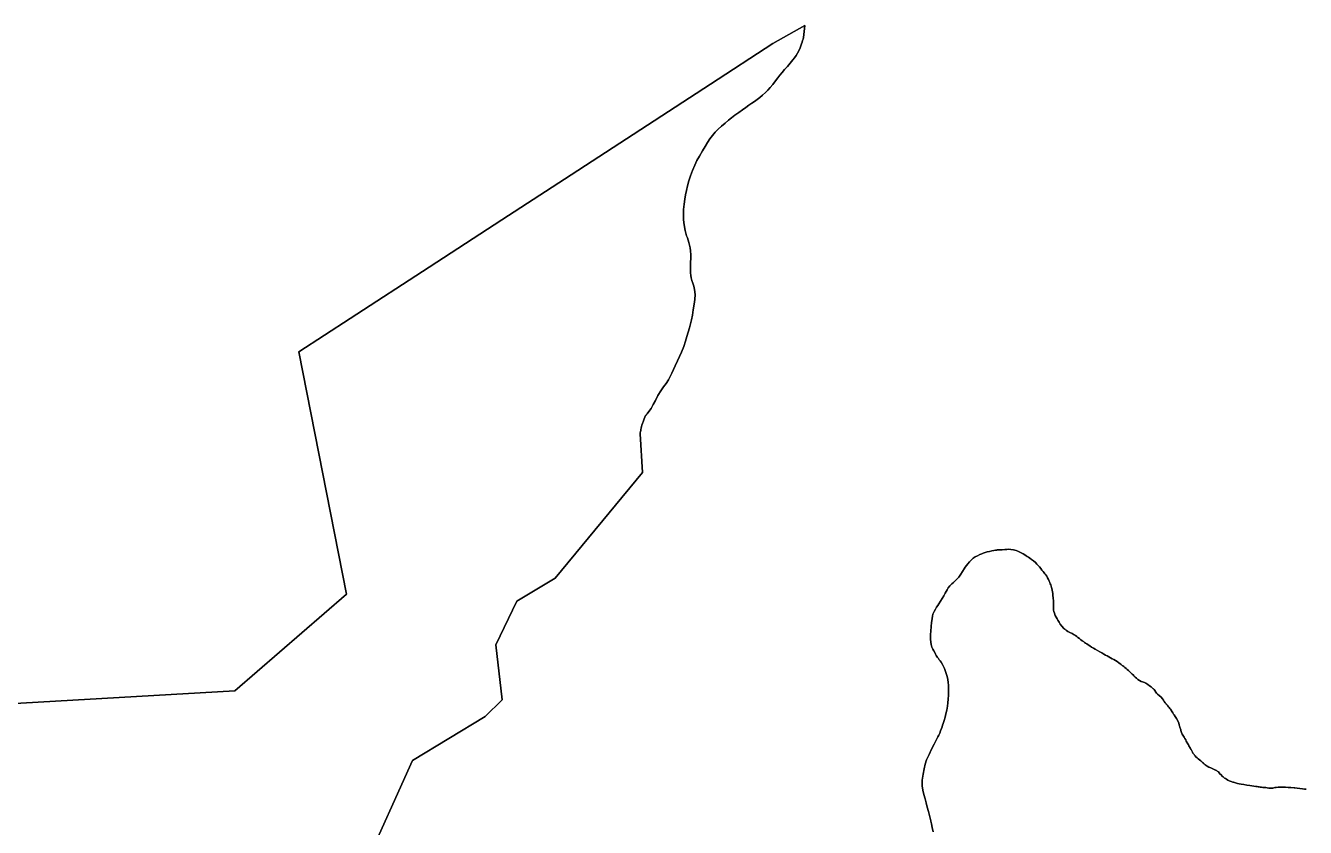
# Model space of a CAD drawing. Header units: inches. Extents: x 11258954 to 11313122, y 3645444 to 3695200.
# Drawn here: x 11272766 to 11275183, y 3678454 to 3679969 of the extents above; entities that cross this region are included whole.
import ezdxf

# ---------------------------------------------------------------- set-up
doc = ezdxf.new("R2010")
doc.units = ezdxf.units.IN
doc.header["$MEASUREMENT"] = 0
doc.layers.add('SchoolZone_Elementary', color=251, linetype='Continuous')

msp = doc.modelspace()

# ---------------------------------------------------------------- linework, layer by layer
at = {"layer": 'SchoolZone_Elementary'}
for points in [[(11273405.344, 3678377.875, 0), (11273496.875, 3678580.8125, 0), (11273634.375, 3678663.6875, 0), (11273666.0315, 3678695.1875, 0), (11273653.9375, 3678799.1875, 0), (11273693.9065, 3678881.9375, 0), (11273766.5315, 3678925, 0), (11273931.094, 3679124.9375, 0), (11273926.594, 3679197.4375, 0), (11273927.0625, 3679199.875, 0), (11273927.469, 3679201.8125, 0), (11273927.844, 3679203.8125, 0), (11273928.2815, 3679205.8125, 0), (11273928.844, 3679208.625, 0), (11273929.375, 3679211.25, 0), (11273930.094, 3679214, 0), (11273931.2815, 3679217.375, 0), (11273932.9065, 3679221.9375, 0), (11273934.1565, 3679225.8125, 0), (11273935.4375, 3679229.0625, 0), (11273937.094, 3679232, 0), (11273938.0315, 3679233.1875, 0), (11273939.094, 3679234.4375, 0), (11273940.25, 3679235.75, 0), (11273941.5, 3679237.1875, 0), (11273947.344, 3679245.25, 0), (11273951.594, 3679252.8125, 0), (11273955.5315, 3679260.75, 0), (11273960.5, 3679270, 0), (11273965.969, 3679278.75, 0), (11273971.1565, 3679286.1875, 0), (11273975.9375, 3679293, 0), (11273980.3125, 3679299.8125, 0), (11273983.5625, 3679305.8125, 0), (11273986.625, 3679312.25, 0), (11273989.6875, 3679319.125, 0), (11273992.9065, 3679326.375, 0), (11273997.219, 3679335.5, 0), (11274001.219, 3679343.625, 0), (11274005.125, 3679352.1875, 0), (11274009.094, 3679362.4375, 0), (11274012.5, 3679372.5, 0), (11274015.25, 3679381.5, 0), (11274017.594, 3679389.6875, 0), (11274019.719, 3679397.625, 0), (11274021.6875, 3679405.1875, 0), (11274023.625, 3679413.125, 0), (11274025.375, 3679421.875, 0), (11274026.9065, 3679431.8125, 0), (11274028.594, 3679442.4375, 0), (11274030.125, 3679451.5625, 0), (11274030.6565, 3679460.5, 0), (11274029.5, 3679470.4375, 0), (11274027.969, 3679476.4375, 0), (11274026.1875, 3679481.9375, 0), (11274024.5, 3679487.0625, 0), (11274023.094, 3679492, 0), (11274022.25, 3679496.6875, 0), (11274021.844, 3679501.625, 0), (11274021.6875, 3679507.0625, 0), (11274021.719, 3679513.25, 0), (11274022.0625, 3679521.6875, 0), (11274022.5625, 3679528.8125, 0), (11274022.75, 3679535.75, 0), (11274022.094, 3679543.4375, 0), (11274021.1565, 3679549, 0), (11274020, 3679554.1875, 0), (11274018.719, 3679559.0625, 0), (11274017.3125, 3679563.625, 0), (11274015.9375, 3679567.6875, 0), (11274014.5315, 3679571.875, 0), (11274013.25, 3679576.5, 0), (11274012.094, 3679581.8125, 0), (11274010.1875, 3679592.6875, 0), (11274008.875, 3679601.875, 0), (11274008.4065, 3679611, 0), (11274008.9065, 3679621.625, 0), (11274009.9375, 3679631.625, 0), (11274011.1565, 3679640.625, 0), (11274012.5315, 3679649, 0), (11274014.094, 3679657.0625, 0), (11274016.125, 3679666.125, 0), (11274018.594, 3679675.375, 0), (11274021.719, 3679685.0625, 0), (11274025.719, 3679695.25, 0), (11274030.0315, 3679705.0625, 0), (11274034.1565, 3679713.6875, 0), (11274038.7815, 3679722.1875, 0), (11274044.5, 3679731.875, 0), (11274049.594, 3679740.375, 0), (11274054.1565, 3679747.9375, 0), (11274058.594, 3679754.875, 0), (11274063.3125, 3679761.25, 0), (11274068.4065, 3679767.125, 0), (11274074.125, 3679772.8125, 0), (11274080.4375, 3679778.5625, 0), (11274087.3125, 3679784.4375, 0), (11274093.6875, 3679789.75, 0), (11274099.469, 3679794.5, 0), (11274105.594, 3679799.25, 0), (11274112.9065, 3679804.6875, 0), (11274120, 3679809.75, 0), (11274126.2815, 3679814.1875, 0), (11274132.0625, 3679818.1875, 0), (11274137.719, 3679822.0625, 0), (11274142.6565, 3679825.5, 0), (11274147.719, 3679829.125, 0), (11274152.9065, 3679833.125, 0), (11274158.125, 3679837.5, 0), (11274163.3125, 3679842.1875, 0), (11274167.9065, 3679846.5625, 0), (11274172.4375, 3679851.5, 0), (11274177.5315, 3679857.5, 0), (11274182.6875, 3679864, 0), (11274187, 3679869.75, 0), (11274190.9375, 3679874.9375, 0), (11274194.9375, 3679880.0625, 0), (11274199.719, 3679885.75, 0), (11274204.844, 3679891.5625, 0), (11274210.0625, 3679897.5625, 0), (11274215.125, 3679903.6875, 0), (11274218.4065, 3679907.875, 0), (11274221.344, 3679912, 0), (11274224.1565, 3679916.625, 0), (11274226.9375, 3679922.25, 0), (11274228.844, 3679926.5625, 0), (11274230.469, 3679930.375, 0), (11274231.7815, 3679933.9375, 0), (11274232.9375, 3679937.5, 0), (11274233.6875, 3679940.3125, 0), (11274234.4065, 3679943.25, 0), (11274235.0625, 3679946.25, 0), (11274237.563, 3679968.6145, 0), (11274177.451, 3679934.5155, 0), (11274059.9535, 3679858.151, 0), (11273940.419, 3679780.463, 0), (11273796.377, 3679686.8465, 0), (11273665.819, 3679601.9935, 0), (11273528.3755, 3679512.666, 0), (11273379.2445, 3679415.742, 0), (11273282.163, 3679352.6465, 0), (11273371.8925, 3678895.0425, 0), (11273160.9495, 3678712.103, 0), (11272603.2475, 3678680.434, 0)], [(11272603.2475, 3678680.434, 0), (11273160.9495, 3678712.103, 0), (11273371.8925, 3678895.0425, 0), (11273282.163, 3679352.6465, 0), (11273379.2445, 3679415.742, 0), (11273528.3755, 3679512.666, 0), (11273665.819, 3679601.9935, 0), (11273796.377, 3679686.8465, 0), (11273940.419, 3679780.463, 0), (11274059.9535, 3679858.151, 0), (11274177.451, 3679934.5155, 0), (11274237.563, 3679968.6145, 0), (11274235.0625, 3679946.25, 0), (11274234.4065, 3679943.25, 0), (11274233.6875, 3679940.3125, 0), (11274232.9375, 3679937.5, 0), (11274231.7815, 3679933.9375, 0), (11274230.469, 3679930.375, 0), (11274228.844, 3679926.5625, 0), (11274226.9375, 3679922.25, 0), (11274224.1565, 3679916.625, 0), (11274221.344, 3679912, 0), (11274218.4065, 3679907.875, 0), (11274215.125, 3679903.6875, 0), (11274210.0625, 3679897.5625, 0), (11274204.844, 3679891.5625, 0), (11274199.719, 3679885.75, 0), (11274194.9375, 3679880.0625, 0), (11274190.9375, 3679874.9375, 0), (11274187, 3679869.75, 0), (11274182.6875, 3679864, 0), (11274177.5315, 3679857.5, 0), (11274172.4375, 3679851.5, 0), (11274167.9065, 3679846.5625, 0), (11274163.3125, 3679842.1875, 0), (11274158.125, 3679837.5, 0), (11274152.9065, 3679833.125, 0), (11274147.719, 3679829.125, 0), (11274142.6565, 3679825.5, 0), (11274137.719, 3679822.0625, 0), (11274132.0625, 3679818.1875, 0), (11274126.2815, 3679814.1875, 0), (11274120, 3679809.75, 0), (11274112.9065, 3679804.6875, 0), (11274105.594, 3679799.25, 0), (11274099.469, 3679794.5, 0), (11274093.6875, 3679789.75, 0), (11274087.3125, 3679784.4375, 0), (11274080.4375, 3679778.5625, 0), (11274074.125, 3679772.8125, 0), (11274068.4065, 3679767.125, 0), (11274063.3125, 3679761.25, 0), (11274058.594, 3679754.875, 0), (11274054.1565, 3679747.9375, 0), (11274049.594, 3679740.375, 0), (11274044.5, 3679731.875, 0), (11274038.7815, 3679722.1875, 0), (11274034.1565, 3679713.6875, 0), (11274030.0315, 3679705.0625, 0), (11274025.719, 3679695.25, 0), (11274021.719, 3679685.0625, 0), (11274018.594, 3679675.375, 0), (11274016.125, 3679666.125, 0), (11274014.094, 3679657.0625, 0), (11274012.5315, 3679649, 0), (11274011.1565, 3679640.625, 0), (11274009.9375, 3679631.625, 0), (11274008.9065, 3679621.625, 0), (11274008.4065, 3679611, 0), (11274008.875, 3679601.875, 0), (11274010.1875, 3679592.6875, 0), (11274012.094, 3679581.8125, 0), (11274013.25, 3679576.5, 0), (11274014.5315, 3679571.875, 0), (11274015.9375, 3679567.6875, 0), (11274017.3125, 3679563.625, 0), (11274018.719, 3679559.0625, 0), (11274020, 3679554.1875, 0), (11274021.1565, 3679549, 0), (11274022.094, 3679543.4375, 0), (11274022.75, 3679535.75, 0), (11274022.5625, 3679528.8125, 0), (11274022.0625, 3679521.6875, 0), (11274021.719, 3679513.25, 0), (11274021.6875, 3679507.0625, 0), (11274021.844, 3679501.625, 0), (11274022.25, 3679496.6875, 0), (11274023.094, 3679492, 0), (11274024.5, 3679487.0625, 0), (11274026.1875, 3679481.9375, 0), (11274027.969, 3679476.4375, 0), (11274029.5, 3679470.4375, 0), (11274030.6565, 3679460.5, 0), (11274030.125, 3679451.5625, 0), (11274028.594, 3679442.4375, 0), (11274026.9065, 3679431.8125, 0), (11274025.375, 3679421.875, 0), (11274023.625, 3679413.125, 0), (11274021.6875, 3679405.1875, 0), (11274019.719, 3679397.625, 0), (11274017.594, 3679389.6875, 0), (11274015.25, 3679381.5, 0), (11274012.5, 3679372.5, 0), (11274009.094, 3679362.4375, 0), (11274005.125, 3679352.1875, 0), (11274001.219, 3679343.625, 0), (11273997.219, 3679335.5, 0), (11273992.9065, 3679326.375, 0), (11273989.6875, 3679319.125, 0), (11273986.625, 3679312.25, 0), (11273983.5625, 3679305.8125, 0), (11273980.3125, 3679299.8125, 0), (11273975.9375, 3679293, 0), (11273971.1565, 3679286.1875, 0), (11273965.969, 3679278.75, 0), (11273960.5, 3679270, 0), (11273955.5315, 3679260.75, 0), (11273951.594, 3679252.8125, 0), (11273947.344, 3679245.25, 0), (11273941.5, 3679237.1875, 0), (11273940.25, 3679235.75, 0), (11273939.094, 3679234.4375, 0), (11273938.0315, 3679233.1875, 0), (11273937.094, 3679232, 0), (11273935.4375, 3679229.0625, 0), (11273934.1565, 3679225.8125, 0), (11273932.9065, 3679221.9375, 0), (11273931.2815, 3679217.375, 0), (11273930.094, 3679214, 0), (11273929.375, 3679211.25, 0), (11273928.844, 3679208.625, 0), (11273928.2815, 3679205.8125, 0), (11273927.844, 3679203.8125, 0), (11273927.469, 3679201.8125, 0), (11273927.0625, 3679199.875, 0), (11273926.594, 3679197.4375, 0), (11273931.094, 3679124.9375, 0), (11273766.5315, 3678925, 0), (11273693.9065, 3678881.9375, 0), (11273653.9375, 3678799.1875, 0), (11273666.0315, 3678695.1875, 0), (11273634.375, 3678663.6875, 0), (11273496.875, 3678580.8125, 0), (11273405.344, 3678377.875, 0)], [(11275184.5315, 3678526.625, 0), (11275181.6565, 3678526.6875, 0), (11275177.6565, 3678527.0625, 0), (11275173.0625, 3678527.625, 0), (11275167.844, 3678528.375, 0), (11275163.2815, 3678528.9375, 0), (11275161.844, 3678529.125, 0), (11275155.75, 3678529.6875, 0), (11275150.5315, 3678530.0625, 0), (11275145.8125, 3678530.3125, 0), (11275141.25, 3678530.5, 0), (11275138.3125, 3678530.625, 0), (11275135.219, 3678530.6875, 0), (11275131.9065, 3678530.5, 0), (11275128.25, 3678530.125, 0), (11275125.9065, 3678529.6875, 0), (11275123.7815, 3678529.1875, 0), (11275121.844, 3678528.75, 0), (11275120.0315, 3678528.5, 0), (11275117.375, 3678528.5, 0), (11275114.4065, 3678528.75, 0), (11275111.375, 3678529.125, 0), (11275108.4375, 3678529.5, 0), (11275106.5625, 3678529.6875, 0), (11275104.6875, 3678529.875, 0), (11275102.6875, 3678530.0625, 0), (11275100.4375, 3678530.3125, 0), (11275098.125, 3678530.625, 0), (11275096.0315, 3678530.9375, 0), (11275094.125, 3678531.25, 0), (11275092.4375, 3678531.5, 0), (11275089.4375, 3678531.9375, 0), (11275086.0315, 3678532.4375, 0), (11275082.3125, 3678532.9375, 0), (11275078.4375, 3678533.5, 0), (11275072.6875, 3678534.375, 0), (11275067.125, 3678535.25, 0), (11275062.1875, 3678536.125, 0), (11275058.219, 3678536.9375, 0), (11275055.25, 3678537.5625, 0), (11275051.594, 3678538.4375, 0), (11275047.4065, 3678539.625, 0), (11275046.219, 3678540, 0), (11275042.844, 3678541.125, 0), (11275039.625, 3678542.4375, 0), (11275036.9375, 3678543.8125, 0), (11275034.5315, 3678545.25, 0), (11275032.219, 3678546.6875, 0), (11275030.75, 3678547.625, 0), (11275029.219, 3678548.625, 0), (11275027.719, 3678549.75, 0), (11275026.219, 3678551.125, 0), (11275024.094, 3678553.4375, 0), (11275021.9065, 3678555.875, 0), (11275019.066, 3678559.6155, 0), (11275016.844, 3678560.6875, 0), (11275015.5315, 3678561.75, 0), (11275014.4375, 3678562.375, 0), (11275013.375, 3678562.8125, 0), (11275012.219, 3678563.3125, 0), (11275008.375, 3678565.125, 0), (11275004.719, 3678566.8125, 0), (11275001.1565, 3678568.5, 0), (11274997.625, 3678570.125, 0), (11274995.9065, 3678571.375, 0), (11274994.3125, 3678572.5625, 0), (11274992.9065, 3678573.625, 0), (11274991.8125, 3678574.5, 0), (11274990.625, 3678575.5625, 0), (11274989.1565, 3678576.8125, 0), (11274987.469, 3678578.3125, 0), (11274985.625, 3678579.9375, 0), (11274983.0625, 3678582.125, 0), (11274980.8125, 3678584.0625, 0), (11274978.719, 3678585.875, 0), (11274976.625, 3678587.9375, 0), (11274975.3125, 3678589.3125, 0), (11274974.0625, 3678590.6875, 0), (11274972.9375, 3678592.0625, 0), (11274972.0315, 3678593.3125, 0), (11274971.0315, 3678594.9375, 0), (11274969.969, 3678596.8125, 0), (11274968.7815, 3678598.9375, 0), (11274967.4375, 3678601.3125, 0), (11274967.125, 3678601.8125, 0), (11274966.2815, 3678603.3125, 0), (11274965.3125, 3678605.0625, 0), (11274964.375, 3678606.625, 0), (11274963.4375, 3678608.3125, 0), (11274962.375, 3678610.1875, 0), (11274961.2815, 3678612.0625, 0), (11274960.25, 3678613.9375, 0), (11274959.4065, 3678615.5, 0), (11274958.375, 3678617.5, 0), (11274957.25, 3678619.75, 0), (11274955.875, 3678622.3125, 0), (11274954.219, 3678625.125, 0), (11274952.969, 3678627.0625, 0), (11274951.844, 3678628.75, 0), (11274950.875, 3678630.25, 0), (11274950.0315, 3678631.9375, 0), (11274949.344, 3678633.6875, 0), (11274948.719, 3678635.5625, 0), (11274948.219, 3678637.375, 0), (11274947.8125, 3678638.9375, 0), (11274947.4065, 3678640.4375, 0), (11274946.875, 3678642.0625, 0), (11274946.2815, 3678644, 0), (11274945.625, 3678646.3125, 0), (11274945.219, 3678647.8125, 0), (11274944.875, 3678649.125, 0), (11274944.5625, 3678650.25, 0), (11274944.219, 3678651.3125, 0), (11274942.4375, 3678655.5, 0), (11274940.0625, 3678659.9375, 0), (11274937.5, 3678664.0625, 0), (11274935.219, 3678667.3125, 0), (11274934.5, 3678668.3125, 0), (11274933.719, 3678669.5625, 0), (11274932.8125, 3678670.9375, 0), (11274931.8125, 3678672.5, 0), (11274930.594, 3678674.375, 0), (11274929.5, 3678675.9375, 0), (11274928.469, 3678677.4375, 0), (11274927.4065, 3678678.9375, 0), (11274926.1875, 3678680.625, 0), (11274924.875, 3678682.3125, 0), (11274923.594, 3678683.9375, 0), (11274922.4065, 3678685.3125, 0), (11274921.5, 3678686.25, 0), (11274920.5, 3678687.3125, 0), (11274919.4375, 3678688.5, 0), (11274918.4065, 3678689.75, 0), (11274916.6875, 3678692.25, 0), (11274915.4065, 3678694.5, 0), (11274913.6875, 3678697, 0), (11274910.625, 3678700.3125, 0), (11274907.219, 3678703.4375, 0), (11274904, 3678706.3125, 0), (11274902.375, 3678708, 0), (11274897.6565, 3678714.8125, 0), (11274896.1875, 3678716, 0), (11274894.969, 3678716.9375, 0), (11274894, 3678717.75, 0), (11274891.8125, 3678719.625, 0), (11274889.0315, 3678721.875, 0), (11274885.719, 3678724.375, 0), (11274881.8125, 3678726.75, 0), (11274879.469, 3678727.875, 0), (11274877.375, 3678728.625, 0), (11274875.4065, 3678729.25, 0), (11274873.4065, 3678729.9375, 0), (11274870.1565, 3678731.5625, 0), (11274866.9375, 3678733.6875, 0), (11274864.125, 3678736, 0), (11274862, 3678738.125, 0), (11274860.844, 3678739.375, 0), (11274859.4065, 3678740.8125, 0), (11274857.7815, 3678742.375, 0), (11274856, 3678744.125, 0), (11274853.469, 3678746.625, 0), (11274851.2815, 3678748.8125, 0), (11274849.125, 3678750.875, 0), (11274846.8125, 3678752.9375, 0), (11274844.719, 3678754.6875, 0), (11274842.5625, 3678756.4375, 0), (11274840.5315, 3678758, 0), (11274838.8125, 3678759.3125, 0), (11274837.2815, 3678760.4375, 0), (11274835.4375, 3678761.8125, 0), (11274833.375, 3678763.375, 0), (11274831, 3678765.125, 0), (11274827.5315, 3678767.5625, 0), (11274824.5, 3678769.5, 0), (11274821.594, 3678771.25, 0), (11274818.594, 3678772.9375, 0), (11274815.3125, 3678774.75, 0), (11274811.9375, 3678776.5625, 0), (11274808.6875, 3678778.375, 0), (11274805.8125, 3678779.9375, 0), (11274802.5625, 3678781.8125, 0), (11274798.969, 3678783.875, 0), (11274795, 3678786.1875, 0), (11274790.594, 3678788.75, 0), (11274786.5, 3678791.125, 0), (11274782.9375, 3678793.125, 0), (11274779.5315, 3678795.125, 0), (11274776, 3678797.3125, 0), (11274773.25, 3678799.0625, 0), (11274770.5, 3678800.8125, 0), (11274768, 3678802.5, 0), (11274766, 3678803.9375, 0), (11274764.125, 3678805.3125, 0), (11274761.875, 3678807, 0), (11274759.2815, 3678808.9375, 0), (11274756.4065, 3678811.125, 0), (11274753.6875, 3678813.1875, 0), (11274751.344, 3678814.9375, 0), (11274749.094, 3678816.5625, 0), (11274746.594, 3678818.125, 0), (11274742.594, 3678820.375, 0), (11274738.4065, 3678822.6875, 0), (11274734.75, 3678824.625, 0), (11274732.4065, 3678826.125, 0), (11274731.5625, 3678826.8125, 0), (11274730.2815, 3678827.75, 0), (11274728.7815, 3678829, 0), (11274727.1875, 3678830.375, 0), (11274723.25, 3678834.375, 0), (11274720.2815, 3678838.25, 0), (11274717.969, 3678842.125, 0), (11274716, 3678845.9375, 0), (11274714.344, 3678848.5625, 0), (11274712.6565, 3678851.375, 0), (11274710.969, 3678854.6875, 0), (11274709.1875, 3678858.75, 0), (11274708.125, 3678862.0625, 0), (11274707.6565, 3678864.875, 0), (11274707.5625, 3678867.5625, 0), (11274707.594, 3678870.375, 0), (11274707.625, 3678873, 0), (11274707.6565, 3678875.6875, 0), (11274707.6565, 3678878.25, 0), (11274707.594, 3678880.75, 0), (11274707.4375, 3678883.3125, 0), (11274707.1875, 3678885.875, 0), (11274706.9065, 3678888.6875, 0), (11274706.594, 3678891.9375, 0), (11274706.219, 3678896, 0), (11274705.844, 3678899.5, 0), (11274705.3125, 3678902.6875, 0), (11274704.594, 3678905.5625, 0), (11274703.9065, 3678907.6875, 0), (11274703.094, 3678910, 0), (11274702.219, 3678912.3125, 0), (11274701.375, 3678914.5625, 0), (11274700.344, 3678917.125, 0), (11274699.2815, 3678919.625, 0), (11274698.0315, 3678922.3125, 0), (11274696.375, 3678925.5625, 0), (11274694.6565, 3678928.625, 0), (11274693, 3678931.125, 0), (11274691.4375, 3678933.1875, 0), (11274690, 3678934.9375, 0), (11274688, 3678937.4375, 0), (11274685.75, 3678940.4375, 0), (11274683.344, 3678943.5625, 0), (11274681, 3678946.5625, 0), (11274678.625, 3678949.3125, 0), (11274676.1565, 3678951.8125, 0), (11274673.3125, 3678954.4375, 0), (11274669.7815, 3678957.5625, 0), (11274666.219, 3678960.5625, 0), (11274663.0315, 3678962.9375, 0), (11274660.1875, 3678964.75, 0), (11274657.7815, 3678966.1875, 0), (11274655.6875, 3678967.4375, 0), (11274653.125, 3678969.125, 0), (11274650.344, 3678970.875, 0), (11274647.594, 3678972.5625, 0), (11274645.125, 3678973.875, 0), (11274642.6565, 3678975, 0), (11274639.969, 3678976.0625, 0), (11274636.7815, 3678977.1875, 0), (11274631.719, 3678978.625, 0), (11274627.0625, 3678979.5, 0), (11274622.9375, 3678979.75, 0), (11274619.375, 3678979.5625, 0), (11274615.4065, 3678979.1875, 0), (11274610.6565, 3678978.9375, 0), (11274605.6875, 3678978.75, 0), (11274600.969, 3678978.375, 0), (11274600.2815, 3678978.3125, 0), (11274597.75, 3678977.9375, 0), (11274594.625, 3678977.375, 0), (11274591.1565, 3678976.6875, 0), (11274586.969, 3678975.75, 0), (11274582.25, 3678974.625, 0), (11274578.2815, 3678973.5625, 0), (11274574.9065, 3678972.375, 0), (11274571.969, 3678971.1875, 0), (11274568.2815, 3678969.5625, 0), (11274564.0315, 3678967.5625, 0), (11274559.6875, 3678965.25, 0), (11274555.7815, 3678962.75, 0), (11274554.0315, 3678961.3125, 0), (11274552.375, 3678959.75, 0), (11274550.6875, 3678958, 0), (11274548.7815, 3678955.9375, 0), (11274545.6565, 3678952.4375, 0), (11274543.094, 3678949.125, 0), (11274540.9375, 3678946, 0), (11274538.969, 3678942.9375, 0), (11274535.8125, 3678937.875, 0), (11274532.2815, 3678932.4375, 0), (11274528.469, 3678927.1875, 0), (11274524.5625, 3678922.5625, 0), (11274521.7815, 3678919.8125, 0), (11274518.8125, 3678917.1875, 0), (11274515.594, 3678914.1875, 0), (11274511.969, 3678910.375, 0), (11274508.875, 3678906.625, 0), (11274506.5625, 3678903.3125, 0), (11274504.6875, 3678900.125, 0), (11274502.969, 3678896.9375, 0), (11274500.25, 3678891.9375, 0), (11274497.3125, 3678886.75, 0), (11274494.25, 3678881.5625, 0), (11274491.1565, 3678876.75, 0), (11274488.9375, 3678873.5, 0), (11274486.6875, 3678870.25, 0), (11274484.4065, 3678866.5625, 0), (11274481.969, 3678862.125, 0), (11274479.9065, 3678857.375, 0), (11274478.75, 3678853.125, 0), (11274478.094, 3678849, 0), (11274477.5625, 3678844.5625, 0), (11274477.219, 3678841.6875, 0), (11274476.9065, 3678838.8125, 0), (11274476.6565, 3678836.0625, 0), (11274476.375, 3678833.375, 0), (11274475.5625, 3678825.625, 0), (11274475.0315, 3678817.9375, 0), (11274475.1875, 3678809.5625, 0), (11274476.375, 3678799.9375, 0), (11274477.6565, 3678795.125, 0), (11274479.4065, 3678791.25, 0), (11274481.5, 3678787.6875, 0), (11274483.75, 3678783.75, 0), (11274484.969, 3678781.4375, 0), (11274486.125, 3678779.25, 0), (11274487.3125, 3678777.1875, 0), (11274488.5625, 3678775.3125, 0), (11274490.125, 3678773.25, 0), (11274491.8125, 3678771.1875, 0), (11274493.625, 3678768.9375, 0), (11274495.5625, 3678766.3125, 0), (11274498.125, 3678762.25, 0), (11274499.969, 3678758.4375, 0), (11274501.469, 3678754.6875, 0), (11274502.969, 3678750.5625, 0), (11274504.9375, 3678744.8125, 0), (11274506.625, 3678739.125, 0), (11274507.9065, 3678733.625, 0), (11274508.7815, 3678728.3125, 0), (11274509.25, 3678722.875, 0), (11274509.375, 3678717.3125, 0), (11274509.2815, 3678711.25, 0), (11274509.1565, 3678704.3125, 0), (11274508.844, 3678696.4375, 0), (11274508.1565, 3678689.875, 0), (11274507.125, 3678683.4375, 0), (11274505.7815, 3678676.125, 0), (11274504.2815, 3678668.9375, 0), (11274502.625, 3678662.4375, 0), (11274500.9065, 3678656.375, 0), (11274499.1565, 3678650.75, 0), (11274498.1875, 3678647.6875, 0), (11274497.125, 3678644.5625, 0), (11274495.9065, 3678641.0625, 0), (11274494.375, 3678636.9375, 0), (11274492.5625, 3678632.4375, 0), (11274490.844, 3678628.75, 0), (11274489.1565, 3678625.4375, 0), (11274487.375, 3678621.9375, 0), (11274482.344, 3678611.9375, 0), (11274477.375, 3678601.9375, 0), (11274472.4375, 3678591.9375, 0), (11274467.5625, 3678581.9375, 0), (11274465.25, 3678573.8125, 0), (11274463.0625, 3678565.0625, 0), (11274461.1875, 3678555.125, 0), (11274459.75, 3678543.5, 0), (11274459.5315, 3678533.25, 0), (11274460.6565, 3678524.75, 0), (11274462.6565, 3678516.875, 0), (11274464.969, 3678508.6875, 0), (11274467.125, 3678500.5625, 0), (11274469.219, 3678492.5, 0), (11274471.25, 3678484.5625, 0), (11274473.1565, 3678477.125, 0), (11274474.469, 3678472.0625, 0), (11274475.75, 3678466.9375, 0), (11274475.9065, 3678466.25, 0), (11274477.125, 3678461.1875, 0), (11274478.5625, 3678454.5, 0), (11274480.1875, 3678445.8125, 0)], [(11274480.1875, 3678445.8125, 0), (11274478.5625, 3678454.5, 0), (11274477.125, 3678461.1875, 0), (11274475.9065, 3678466.25, 0), (11274475.75, 3678466.9375, 0), (11274474.469, 3678472.0625, 0), (11274473.1565, 3678477.125, 0), (11274471.25, 3678484.5625, 0), (11274469.219, 3678492.5, 0), (11274467.125, 3678500.5625, 0), (11274464.969, 3678508.6875, 0), (11274462.6565, 3678516.875, 0), (11274460.6565, 3678524.75, 0), (11274459.5315, 3678533.25, 0), (11274459.75, 3678543.5, 0), (11274461.1875, 3678555.125, 0), (11274463.0625, 3678565.0625, 0), (11274465.25, 3678573.8125, 0), (11274467.5625, 3678581.9375, 0), (11274472.4375, 3678591.9375, 0), (11274477.375, 3678601.9375, 0), (11274482.344, 3678611.9375, 0), (11274487.375, 3678621.9375, 0), (11274489.1565, 3678625.4375, 0), (11274490.844, 3678628.75, 0), (11274492.5625, 3678632.4375, 0), (11274494.375, 3678636.9375, 0), (11274495.9065, 3678641.0625, 0), (11274497.125, 3678644.5625, 0), (11274498.1875, 3678647.6875, 0), (11274499.1565, 3678650.75, 0), (11274500.9065, 3678656.375, 0), (11274502.625, 3678662.4375, 0), (11274504.2815, 3678668.9375, 0), (11274505.7815, 3678676.125, 0), (11274507.125, 3678683.4375, 0), (11274508.1565, 3678689.875, 0), (11274508.844, 3678696.4375, 0), (11274509.1565, 3678704.3125, 0), (11274509.2815, 3678711.25, 0), (11274509.375, 3678717.3125, 0), (11274509.25, 3678722.875, 0), (11274508.7815, 3678728.3125, 0), (11274507.9065, 3678733.625, 0), (11274506.625, 3678739.125, 0), (11274504.9375, 3678744.8125, 0), (11274502.969, 3678750.5625, 0), (11274501.469, 3678754.6875, 0), (11274499.969, 3678758.4375, 0), (11274498.125, 3678762.25, 0), (11274495.5625, 3678766.3125, 0), (11274493.625, 3678768.9375, 0), (11274491.8125, 3678771.1875, 0), (11274490.125, 3678773.25, 0), (11274488.5625, 3678775.3125, 0), (11274487.3125, 3678777.1875, 0), (11274486.125, 3678779.25, 0), (11274484.969, 3678781.4375, 0), (11274483.75, 3678783.75, 0), (11274481.5, 3678787.6875, 0), (11274479.4065, 3678791.25, 0), (11274477.6565, 3678795.125, 0), (11274476.375, 3678799.9375, 0), (11274475.1875, 3678809.5625, 0), (11274475.0315, 3678817.9375, 0), (11274475.5625, 3678825.625, 0), (11274476.375, 3678833.375, 0), (11274476.6565, 3678836.0625, 0), (11274476.9065, 3678838.8125, 0), (11274477.219, 3678841.6875, 0), (11274477.5625, 3678844.5625, 0), (11274478.094, 3678849, 0), (11274478.75, 3678853.125, 0), (11274479.9065, 3678857.375, 0), (11274481.969, 3678862.125, 0), (11274484.4065, 3678866.5625, 0), (11274486.6875, 3678870.25, 0), (11274488.9375, 3678873.5, 0), (11274491.1565, 3678876.75, 0), (11274494.25, 3678881.5625, 0), (11274497.3125, 3678886.75, 0), (11274500.25, 3678891.9375, 0), (11274502.969, 3678896.9375, 0), (11274504.6875, 3678900.125, 0), (11274506.5625, 3678903.3125, 0), (11274508.875, 3678906.625, 0), (11274511.969, 3678910.375, 0), (11274515.594, 3678914.1875, 0), (11274518.8125, 3678917.1875, 0), (11274521.7815, 3678919.8125, 0), (11274524.5625, 3678922.5625, 0), (11274528.469, 3678927.1875, 0), (11274532.2815, 3678932.4375, 0), (11274535.8125, 3678937.875, 0), (11274538.969, 3678942.9375, 0), (11274540.9375, 3678946, 0), (11274543.094, 3678949.125, 0), (11274545.6565, 3678952.4375, 0), (11274548.7815, 3678955.9375, 0), (11274550.6875, 3678958, 0), (11274552.375, 3678959.75, 0), (11274554.0315, 3678961.3125, 0), (11274555.7815, 3678962.75, 0), (11274559.6875, 3678965.25, 0), (11274564.0315, 3678967.5625, 0), (11274568.2815, 3678969.5625, 0), (11274571.969, 3678971.1875, 0), (11274574.9065, 3678972.375, 0), (11274578.2815, 3678973.5625, 0), (11274582.25, 3678974.625, 0), (11274586.969, 3678975.75, 0), (11274591.1565, 3678976.6875, 0), (11274594.625, 3678977.375, 0), (11274597.75, 3678977.9375, 0), (11274600.2815, 3678978.3125, 0), (11274600.969, 3678978.375, 0), (11274605.6875, 3678978.75, 0), (11274610.6565, 3678978.9375, 0), (11274615.4065, 3678979.1875, 0), (11274619.375, 3678979.5625, 0), (11274622.9375, 3678979.75, 0), (11274627.0625, 3678979.5, 0), (11274631.719, 3678978.625, 0), (11274636.7815, 3678977.1875, 0), (11274639.969, 3678976.0625, 0), (11274642.6565, 3678975, 0), (11274645.125, 3678973.875, 0), (11274647.594, 3678972.5625, 0), (11274650.344, 3678970.875, 0), (11274653.125, 3678969.125, 0), (11274655.6875, 3678967.4375, 0), (11274657.7815, 3678966.1875, 0), (11274660.1875, 3678964.75, 0), (11274663.0315, 3678962.9375, 0), (11274666.219, 3678960.5625, 0), (11274669.7815, 3678957.5625, 0), (11274673.3125, 3678954.4375, 0), (11274676.1565, 3678951.8125, 0), (11274678.625, 3678949.3125, 0), (11274681, 3678946.5625, 0), (11274683.344, 3678943.5625, 0), (11274685.75, 3678940.4375, 0), (11274688, 3678937.4375, 0), (11274690, 3678934.9375, 0), (11274691.4375, 3678933.1875, 0), (11274693, 3678931.125, 0), (11274694.6565, 3678928.625, 0), (11274696.375, 3678925.5625, 0), (11274698.0315, 3678922.3125, 0), (11274699.2815, 3678919.625, 0), (11274700.344, 3678917.125, 0), (11274701.375, 3678914.5625, 0), (11274702.219, 3678912.3125, 0), (11274703.094, 3678910, 0), (11274703.9065, 3678907.6875, 0), (11274704.594, 3678905.5625, 0), (11274705.3125, 3678902.6875, 0), (11274705.844, 3678899.5, 0), (11274706.219, 3678896, 0), (11274706.594, 3678891.9375, 0), (11274706.9065, 3678888.6875, 0), (11274707.1875, 3678885.875, 0), (11274707.4375, 3678883.3125, 0), (11274707.594, 3678880.75, 0), (11274707.6565, 3678878.25, 0), (11274707.6565, 3678875.6875, 0), (11274707.625, 3678873, 0), (11274707.594, 3678870.375, 0), (11274707.5625, 3678867.5625, 0), (11274707.6565, 3678864.875, 0), (11274708.125, 3678862.0625, 0), (11274709.1875, 3678858.75, 0), (11274710.969, 3678854.6875, 0), (11274712.6565, 3678851.375, 0), (11274714.344, 3678848.5625, 0), (11274716, 3678845.9375, 0), (11274717.969, 3678842.125, 0), (11274720.2815, 3678838.25, 0), (11274723.25, 3678834.375, 0), (11274727.1875, 3678830.375, 0), (11274728.7815, 3678829, 0), (11274730.2815, 3678827.75, 0), (11274731.5625, 3678826.8125, 0), (11274732.4065, 3678826.125, 0), (11274734.75, 3678824.625, 0), (11274738.4065, 3678822.6875, 0), (11274742.594, 3678820.375, 0), (11274746.594, 3678818.125, 0), (11274749.094, 3678816.5625, 0), (11274751.344, 3678814.9375, 0), (11274753.6875, 3678813.1875, 0), (11274756.4065, 3678811.125, 0), (11274759.2815, 3678808.9375, 0), (11274761.875, 3678807, 0), (11274764.125, 3678805.3125, 0), (11274766, 3678803.9375, 0), (11274768, 3678802.5, 0), (11274770.5, 3678800.8125, 0), (11274773.25, 3678799.0625, 0), (11274776, 3678797.3125, 0), (11274779.5315, 3678795.125, 0), (11274782.9375, 3678793.125, 0), (11274786.5, 3678791.125, 0), (11274790.594, 3678788.75, 0), (11274795, 3678786.1875, 0), (11274798.969, 3678783.875, 0), (11274802.5625, 3678781.8125, 0), (11274805.8125, 3678779.9375, 0), (11274808.6875, 3678778.375, 0), (11274811.9375, 3678776.5625, 0), (11274815.3125, 3678774.75, 0), (11274818.594, 3678772.9375, 0), (11274821.594, 3678771.25, 0), (11274824.5, 3678769.5, 0), (11274827.5315, 3678767.5625, 0), (11274831, 3678765.125, 0), (11274833.375, 3678763.375, 0), (11274835.4375, 3678761.8125, 0), (11274837.2815, 3678760.4375, 0), (11274838.8125, 3678759.3125, 0), (11274840.5315, 3678758, 0), (11274842.5625, 3678756.4375, 0), (11274844.719, 3678754.6875, 0), (11274846.8125, 3678752.9375, 0), (11274849.125, 3678750.875, 0), (11274851.2815, 3678748.8125, 0), (11274853.469, 3678746.625, 0), (11274856, 3678744.125, 0), (11274857.7815, 3678742.375, 0), (11274859.4065, 3678740.8125, 0), (11274860.844, 3678739.375, 0), (11274862, 3678738.125, 0), (11274864.125, 3678736, 0), (11274866.9375, 3678733.6875, 0), (11274870.1565, 3678731.5625, 0), (11274873.4065, 3678729.9375, 0), (11274875.4065, 3678729.25, 0), (11274877.375, 3678728.625, 0), (11274879.469, 3678727.875, 0), (11274881.8125, 3678726.75, 0), (11274885.719, 3678724.375, 0), (11274889.0315, 3678721.875, 0), (11274891.8125, 3678719.625, 0), (11274894, 3678717.75, 0), (11274894.969, 3678716.9375, 0), (11274896.1875, 3678716, 0), (11274897.6565, 3678714.8125, 0), (11274902.375, 3678708, 0), (11274904, 3678706.3125, 0), (11274907.219, 3678703.4375, 0), (11274910.625, 3678700.3125, 0), (11274913.6875, 3678697, 0), (11274915.4065, 3678694.5, 0), (11274916.6875, 3678692.25, 0), (11274918.4065, 3678689.75, 0), (11274919.4375, 3678688.5, 0), (11274920.5, 3678687.3125, 0), (11274921.5, 3678686.25, 0), (11274922.4065, 3678685.3125, 0), (11274923.594, 3678683.9375, 0), (11274924.875, 3678682.3125, 0), (11274926.1875, 3678680.625, 0), (11274927.4065, 3678678.9375, 0), (11274928.469, 3678677.4375, 0), (11274929.5, 3678675.9375, 0), (11274930.594, 3678674.375, 0), (11274931.8125, 3678672.5, 0), (11274932.8125, 3678670.9375, 0), (11274933.719, 3678669.5625, 0), (11274934.5, 3678668.3125, 0), (11274935.219, 3678667.3125, 0), (11274937.5, 3678664.0625, 0), (11274940.0625, 3678659.9375, 0), (11274942.4375, 3678655.5, 0), (11274944.219, 3678651.3125, 0), (11274944.5625, 3678650.25, 0), (11274944.875, 3678649.125, 0), (11274945.219, 3678647.8125, 0), (11274945.625, 3678646.3125, 0), (11274946.2815, 3678644, 0), (11274946.875, 3678642.0625, 0), (11274947.4065, 3678640.4375, 0), (11274947.8125, 3678638.9375, 0), (11274948.219, 3678637.375, 0), (11274948.719, 3678635.5625, 0), (11274949.344, 3678633.6875, 0), (11274950.0315, 3678631.9375, 0), (11274950.875, 3678630.25, 0), (11274951.844, 3678628.75, 0), (11274952.969, 3678627.0625, 0), (11274954.219, 3678625.125, 0), (11274955.875, 3678622.3125, 0), (11274957.25, 3678619.75, 0), (11274958.375, 3678617.5, 0), (11274959.4065, 3678615.5, 0), (11274960.25, 3678613.9375, 0), (11274961.2815, 3678612.0625, 0), (11274962.375, 3678610.1875, 0), (11274963.4375, 3678608.3125, 0), (11274964.375, 3678606.625, 0), (11274965.3125, 3678605.0625, 0), (11274966.2815, 3678603.3125, 0), (11274967.125, 3678601.8125, 0), (11274967.4375, 3678601.3125, 0), (11274968.7815, 3678598.9375, 0), (11274969.969, 3678596.8125, 0), (11274971.0315, 3678594.9375, 0), (11274972.0315, 3678593.3125, 0), (11274972.9375, 3678592.0625, 0), (11274974.0625, 3678590.6875, 0), (11274975.3125, 3678589.3125, 0), (11274976.625, 3678587.9375, 0), (11274978.719, 3678585.875, 0), (11274980.8125, 3678584.0625, 0), (11274983.0625, 3678582.125, 0), (11274985.625, 3678579.9375, 0), (11274987.469, 3678578.3125, 0), (11274989.1565, 3678576.8125, 0), (11274990.625, 3678575.5625, 0), (11274991.8125, 3678574.5, 0), (11274992.9065, 3678573.625, 0), (11274994.3125, 3678572.5625, 0), (11274995.9065, 3678571.375, 0), (11274997.625, 3678570.125, 0), (11275001.1565, 3678568.5, 0), (11275004.719, 3678566.8125, 0), (11275008.375, 3678565.125, 0), (11275012.219, 3678563.3125, 0), (11275013.375, 3678562.8125, 0), (11275014.4375, 3678562.375, 0), (11275015.5315, 3678561.75, 0), (11275016.844, 3678560.6875, 0), (11275019.066, 3678559.6155, 0), (11275021.9065, 3678555.875, 0), (11275024.094, 3678553.4375, 0), (11275026.219, 3678551.125, 0), (11275027.719, 3678549.75, 0), (11275029.219, 3678548.625, 0), (11275030.75, 3678547.625, 0), (11275032.219, 3678546.6875, 0), (11275034.5315, 3678545.25, 0), (11275036.9375, 3678543.8125, 0), (11275039.625, 3678542.4375, 0), (11275042.844, 3678541.125, 0), (11275046.219, 3678540, 0), (11275047.4065, 3678539.625, 0), (11275051.594, 3678538.4375, 0), (11275055.25, 3678537.5625, 0), (11275058.219, 3678536.9375, 0), (11275062.1875, 3678536.125, 0), (11275067.125, 3678535.25, 0), (11275072.6875, 3678534.375, 0), (11275078.4375, 3678533.5, 0), (11275082.3125, 3678532.9375, 0), (11275086.0315, 3678532.4375, 0), (11275089.4375, 3678531.9375, 0), (11275092.4375, 3678531.5, 0), (11275094.125, 3678531.25, 0), (11275096.0315, 3678530.9375, 0), (11275098.125, 3678530.625, 0), (11275100.4375, 3678530.3125, 0), (11275102.6875, 3678530.0625, 0), (11275104.6875, 3678529.875, 0), (11275106.5625, 3678529.6875, 0), (11275108.4375, 3678529.5, 0), (11275111.375, 3678529.125, 0), (11275114.4065, 3678528.75, 0), (11275117.375, 3678528.5, 0), (11275120.0315, 3678528.5, 0), (11275121.844, 3678528.75, 0), (11275123.7815, 3678529.1875, 0), (11275125.9065, 3678529.6875, 0), (11275128.25, 3678530.125, 0), (11275131.9065, 3678530.5, 0), (11275135.219, 3678530.6875, 0), (11275138.3125, 3678530.625, 0), (11275141.25, 3678530.5, 0), (11275145.8125, 3678530.3125, 0), (11275150.5315, 3678530.0625, 0), (11275155.75, 3678529.6875, 0), (11275161.844, 3678529.125, 0), (11275163.2815, 3678528.9375, 0), (11275167.844, 3678528.375, 0), (11275173.0625, 3678527.625, 0), (11275177.6565, 3678527.0625, 0), (11275181.6565, 3678526.6875, 0), (11275184.5315, 3678526.625, 0)]]:
    msp.add_polyline3d(points, dxfattribs=at)

doc.saveas('drawing.dxf')
